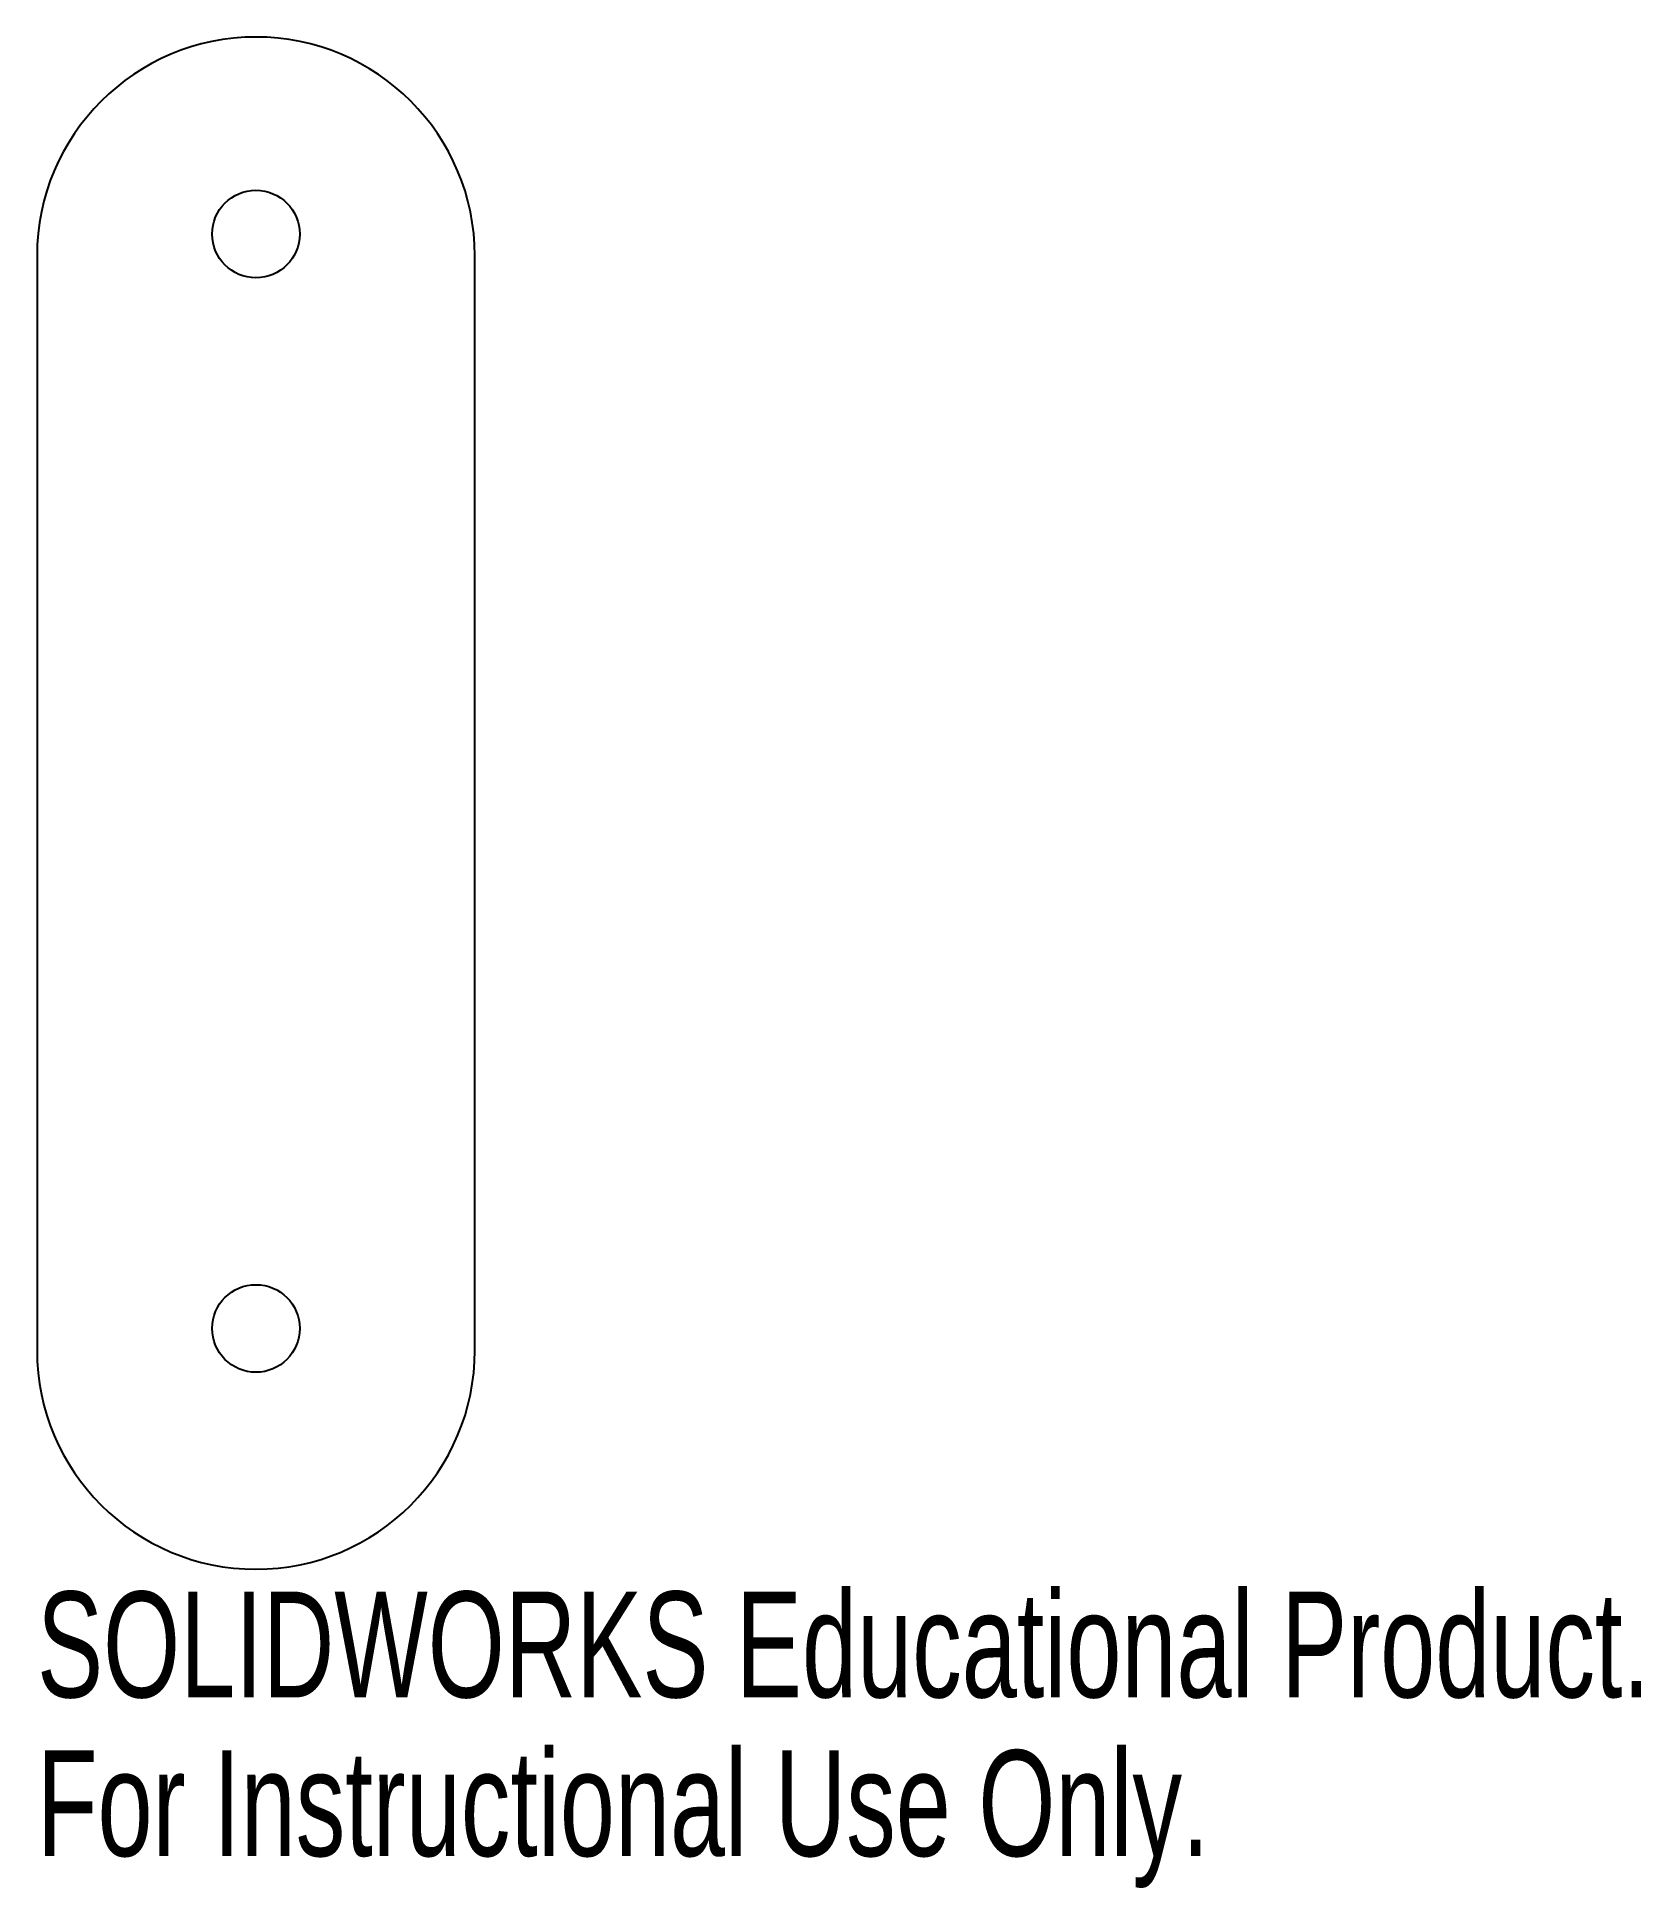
# Model space of a CAD drawing. Header units: millimetres. Extents: x -10 to 63.3, y -49.6 to 35.
import ezdxf

# ---------------------------------------------------------------- set-up
doc = ezdxf.new("R2010")
doc.units = ezdxf.units.MM
doc.styles.add('SLDTEXTSTYLE0', font='TXT', dxfattribs={"width": 0.7})

msp = doc.modelspace()

# ---------------------------------------------------------------- linework, layer by layer
at = {"color": 7, "linetype": 'Continuous', "lineweight": 25}
for p, q in [((-10, 25), (-10, -25)), ((10, -25), (10, 25))]:
    msp.add_line(p, q, dxfattribs=at)
for centre in [(0, 26), (0, -24)]:
    msp.add_circle(centre, 2, dxfattribs=at)
for centre, start, end in [((0, 25), 0, 180), ((0, -25), 180, 0)]:
    msp.add_arc(centre, 10, start, end, dxfattribs=at)

# ---------------------------------------------------------------- texts
at = {"color": 7, "linetype": 'Continuous', "char_height": 4.83362, "attachment_point": 1, "style": 'SLDTEXTSTYLE0'}
for s, insert in [('SOLIDWORKS Educational Product.', (-10, -36.02)), ('For Instructional Use Only.', (-10, -43.27))]:
    msp.add_mtext(s, dxfattribs=dict(at, insert=insert))

doc.saveas('drawing.dxf')
